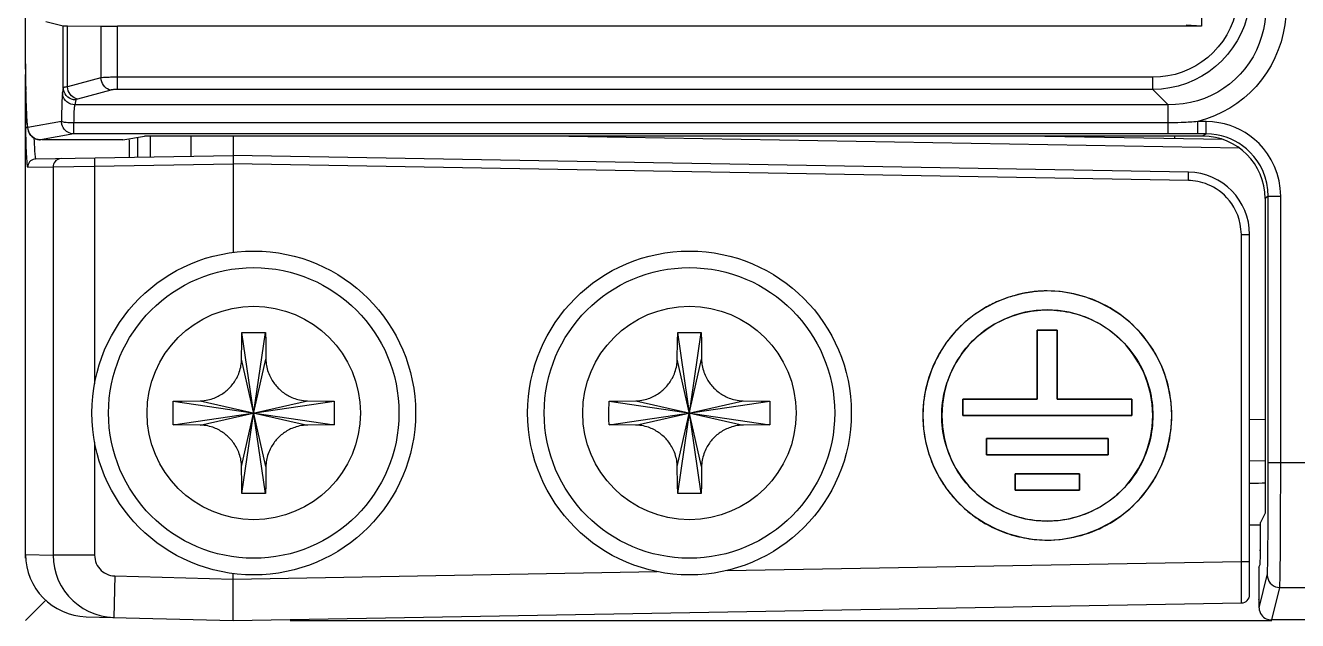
# Model space of a CAD drawing. Header units: millimetres. Extents: x -5560 to -5500, y 1017 to 1179.
# Drawn here: x -5559.99 to -5529.33, y 1016.81 to 1031.15 of the extents above; entities that cross this region are included whole.
import ezdxf

# ---------------------------------------------------------------- set-up
doc = ezdxf.new("R2010")
doc.units = ezdxf.units.MM
doc.header["$LTSCALE"] = 32.67
doc.layers.get('0').update_dxf_attribs({"linetype": 'CONTINUOUS'})
doc.layers.add('02___PRT_ALL_AXES', color=7, linetype='CONTINUOUS')
doc.layers.add('03___PRT_ALL_CURVES', color=7, linetype='CONTINUOUS')

msp = doc.modelspace()

# ---------------------------------------------------------------- linework, layer by layer
at = {"color": 7, "linetype": 'Continuous'}
for p, q in [((-5531.648, 1141.929), (-5531.648, 1031.126)), ((-5559.988, 1030.22), (-5559.988, 1032.417)), ((-5559.493, 1031.244), (-5559.076, 1031.14)), ((-5559.076, 1029.645), (-5559.076, 1031.14)), ((-5558.976, 1031.137), (-5558.171, 1031.128)), ((-5558.976, 1029.668), (-5558.976, 1031.137)), ((-5558.171, 1031.128), (-5558.171, 1029.882)), ((-5531.648, 1031.126), (-5557.771, 1031.126)), ((-5557.771, 1029.604), (-5557.771, 1031.126)), ((-5531.648, 1031.126), (-5532.016, 1031.152)), ((-5559.988, 1030.391), (-5559.988, 1030.391)), ((-5559.987, 1030.092), (-5559.988, 1030.237)), ((-5559.988, 1030.22), (-5559.986, 1029.954)), ((-5559.986, 1018.318), (-5559.986, 1029.966)), ((-5559.986, 1029.956), (-5559.983, 1029.705)), ((-5558.171, 1029.882), (-5558.976, 1029.668)), ((-5532.822, 1029.898), (-5557.802, 1029.898)), ((-5532.822, 1029.604), (-5532.822, 1029.898)), ((-5559.984, 1029.77), (-5559.981, 1029.589)), ((-5559.983, 1029.653), (-5559.979, 1029.476)), ((-5559.979, 1029.489), (-5559.976, 1029.338)), ((-5559.076, 1029.645), (-5559.096, 1029.527)), ((-5557.931, 1029.588), (-5558.736, 1029.374)), ((-5532.822, 1029.604), (-5557.784, 1029.604)), ((-5532.45, 1029.233), (-5532.822, 1029.604)), ((-5559.978, 1029.428), (-5559.986, 1029.428)), ((-5559.976, 1029.338), (-5559.972, 1029.202)), ((-5559.972, 1029.202), (-5559.969, 1029.12)), ((-5558.776, 1029.351), (-5558.796, 1029.233)), ((-5532.45, 1029.233), (-5558.796, 1029.233)), ((-5532.45, 1028.532), (-5532.45, 1029.233)), ((-5559.969, 1029.12), (-5559.966, 1029.045)), ((-5559.966, 1029.045), (-5559.962, 1028.976)), ((-5559.962, 1028.976), (-5559.959, 1028.914)), ((-5559.118, 1028.832), (-5559.928, 1028.691)), ((-5559.112, 1028.827), (-5559.118, 1028.832)), ((-5559.109, 1028.756), (-5559.114, 1028.781)), ((-5532.42, 1028.799), (-5558.819, 1028.799)), ((-5558.819, 1028.532), (-5558.819, 1028.799)), ((-5532.357, 1028.799), (-5532.42, 1028.799)), ((-5531.537, 1028.832), (-5531.731, 1028.832)), ((-5531.731, 1028.532), (-5531.731, 1028.832)), ((-5531.537, 1028.532), (-5531.537, 1028.832)), ((-5559.629, 1028.391), (-5559.681, 1028.395)), ((-5558.819, 1028.532), (-5559.629, 1028.391)), ((-5557.642, 1028.388), (-5559.596, 1028.388)), ((-5531.537, 1028.532), (-5558.819, 1028.532)), ((-5557.642, 1028.388), (-5557.119, 1028.479)), ((-5557.486, 1028.388), (-5557.486, 1027.969)), ((-5557.29, 1028.449), (-5557.29, 1027.972)), ((-5531.613, 1028.479), (-5557.123, 1028.479)), ((-5556.986, 1028.479), (-5556.986, 1027.978)), ((-5556.004, 1028.479), (-5556.004, 1027.995)), ((-5554.986, 1028.479), (-5554.986, 1028.012)), ((-5530.727, 1028.189), (-5547.357, 1028.479)), ((-5531.124, 1028.396), (-5535.899, 1028.479)), ((-5532.286, 1028.416), (-5532.286, 1028.479)), ((-5531.537, 1028.532), (-5531.613, 1028.479)), ((-5559.737, 1027.93), (-5554.986, 1028.012)), ((-5558.326, 1027.954), (-5558.322, 1027.754)), ((-5531.96, 1027.611), (-5554.986, 1028.012)), ((-5554.986, 1027.984), (-5554.986, 1027.906)), ((-5559.938, 1027.737), (-5559.934, 1027.73)), ((-5559.934, 1027.73), (-5559.322, 1027.74)), ((-5559.322, 1027.74), (-5558.322, 1027.754)), ((-5559.322, 1027.74), (-5559.322, 1018.387)), ((-5558.322, 1027.754), (-5554.986, 1027.812)), ((-5558.322, 1027.754), (-5558.322, 1022.514)), ((-5554.986, 1027.906), (-5554.986, 1025.679)), ((-5531.963, 1027.411), (-5554.986, 1027.812)), ((-5531.963, 1027.411), (-5531.961, 1027.564)), ((-5531.961, 1027.564), (-5531.96, 1027.608)), ((-5531.96, 1027.608), (-5531.96, 1027.611)), ((-5530.037, 1027.033), (-5530.113, 1026.979)), ((-5530.038, 1020.203), (-5530.037, 1027.033)), ((-5530.037, 1027.033), (-5529.737, 1027.033)), ((-5529.738, 1020.159), (-5529.737, 1027.033)), ((-5530.113, 1026.979), (-5530.113, 1019.399)), ((-5530.686, 1026.111), (-5530.695, 1026.238)), ((-5530.686, 1026.111), (-5530.486, 1026.111)), ((-5530.686, 1018.237), (-5530.686, 1026.111)), ((-5530.486, 1017.437), (-5530.486, 1026.111)), ((-5536.09, 1024.657), (-5536.12, 1024.649)), ((-5535.659, 1024.735), (-5535.697, 1024.731)), ((-5554.774, 1023.538), (-5554.77, 1023.751)), ((-5554.77, 1023.751), (-5554.676, 1023.752)), ((-5554.203, 1019.874), (-5554.77, 1023.751)), ((-5554.77, 1019.874), (-5554.203, 1023.751)), ((-5554.676, 1023.752), (-5554.581, 1023.752)), ((-5554.581, 1023.752), (-5554.486, 1023.753)), ((-5554.486, 1023.753), (-5554.423, 1023.753)), ((-5554.423, 1023.753), (-5554.329, 1023.752)), ((-5554.203, 1023.751), (-5554.199, 1023.538)), ((-5544.274, 1023.538), (-5544.27, 1023.751)), ((-5544.27, 1023.751), (-5544.176, 1023.752)), ((-5543.703, 1019.874), (-5544.27, 1023.751)), ((-5544.27, 1019.874), (-5543.703, 1023.751)), ((-5544.176, 1023.752), (-5544.081, 1023.752)), ((-5544.081, 1023.752), (-5543.986, 1023.753)), ((-5543.86, 1023.752), (-5543.766, 1023.751)), ((-5543.766, 1023.751), (-5543.703, 1023.751)), ((-5543.703, 1023.751), (-5543.699, 1023.538)), ((-5535.603, 1023.804), (-5535.122, 1023.804)), ((-5535.603, 1022.145), (-5535.603, 1023.804)), ((-5535.122, 1023.804), (-5535.122, 1022.145)), ((-5554.779, 1023.105), (-5554.774, 1023.538)), ((-5554.199, 1023.538), (-5554.194, 1023.105)), ((-5544.279, 1023.105), (-5544.274, 1023.538)), ((-5543.699, 1023.538), (-5543.694, 1023.105)), ((-5554.194, 1020.52), (-5554.779, 1023.105)), ((-5554.779, 1020.52), (-5554.194, 1023.105)), ((-5543.694, 1020.52), (-5544.279, 1023.105)), ((-5544.279, 1020.52), (-5543.694, 1023.105)), ((-5537.401, 1022.145), (-5535.603, 1022.145)), ((-5537.401, 1021.751), (-5537.401, 1022.145)), ((-5535.122, 1022.145), (-5533.324, 1022.145)), ((-5533.324, 1022.145), (-5533.324, 1021.751)), ((-5556.427, 1021.781), (-5556.426, 1021.907)), ((-5556.425, 1022.096), (-5556.212, 1022.1)), ((-5556.425, 1022.096), (-5552.548, 1021.529)), ((-5556.425, 1021.529), (-5552.548, 1022.096)), ((-5556.212, 1022.1), (-5555.779, 1022.105)), ((-5555.779, 1022.105), (-5553.194, 1021.52)), ((-5555.779, 1021.52), (-5553.194, 1022.105)), ((-5553.194, 1022.105), (-5552.761, 1022.1)), ((-5552.761, 1022.1), (-5552.548, 1022.096)), ((-5552.548, 1022.096), (-5552.547, 1021.97)), ((-5545.927, 1021.781), (-5545.926, 1021.907)), ((-5545.925, 1022.096), (-5545.712, 1022.1)), ((-5545.925, 1022.096), (-5542.048, 1021.529)), ((-5545.925, 1021.529), (-5542.048, 1022.096)), ((-5545.712, 1022.1), (-5545.279, 1022.105)), ((-5545.279, 1022.105), (-5542.694, 1021.52)), ((-5545.279, 1021.52), (-5542.694, 1022.105)), ((-5542.694, 1022.105), (-5542.261, 1022.1)), ((-5542.261, 1022.1), (-5542.048, 1022.096)), ((-5542.048, 1022.096), (-5542.047, 1021.97)), ((-5542.047, 1021.97), (-5542.046, 1021.844)), ((-5542.046, 1021.844), (-5542.047, 1021.718)), ((-5538.342, 1022.086), (-5538.346, 1022.057)), ((-5556.426, 1021.655), (-5556.427, 1021.781)), ((-5556.425, 1021.529), (-5556.426, 1021.655)), ((-5556.212, 1021.525), (-5556.425, 1021.529)), ((-5555.779, 1021.52), (-5556.212, 1021.525)), ((-5552.761, 1021.525), (-5553.194, 1021.52)), ((-5552.548, 1021.529), (-5552.761, 1021.525)), ((-5552.547, 1021.655), (-5552.548, 1021.529)), ((-5552.546, 1021.781), (-5552.547, 1021.655)), ((-5545.926, 1021.655), (-5545.927, 1021.781)), ((-5545.925, 1021.529), (-5545.926, 1021.655)), ((-5545.712, 1021.525), (-5545.925, 1021.529)), ((-5545.279, 1021.52), (-5545.712, 1021.525)), ((-5542.261, 1021.525), (-5542.694, 1021.52)), ((-5542.048, 1021.529), (-5542.261, 1021.525)), ((-5533.324, 1021.751), (-5537.401, 1021.751)), ((-5530.486, 1021.657), (-5530.113, 1021.664)), ((-5536.829, 1021.196), (-5533.896, 1021.196)), ((-5536.829, 1020.802), (-5536.829, 1021.196)), ((-5533.896, 1021.196), (-5533.896, 1020.802)), ((-5558.322, 1021.111), (-5558.322, 1018.387)), ((-5533.896, 1020.802), (-5536.829, 1020.802)), ((-5530.486, 1020.658), (-5530.113, 1020.664)), ((-5500.87, 1020.607), (-5530.037, 1020.607)), ((-5554.774, 1020.087), (-5554.779, 1020.52)), ((-5554.194, 1020.52), (-5554.199, 1020.087)), ((-5544.274, 1020.087), (-5544.279, 1020.52)), ((-5543.694, 1020.52), (-5543.699, 1020.087)), ((-5536.137, 1020.343), (-5534.588, 1020.343)), ((-5536.137, 1019.949), (-5536.137, 1020.343)), ((-5534.588, 1020.343), (-5534.588, 1019.949)), ((-5554.77, 1019.874), (-5554.774, 1020.087)), ((-5554.199, 1020.087), (-5554.203, 1019.874)), ((-5544.27, 1019.874), (-5544.274, 1020.087)), ((-5543.699, 1020.087), (-5543.703, 1019.874)), ((-5530.486, 1020.12), (-5530.271, 1020.124)), ((-5530.371, 1020.122), (-5530.371, 1020.122)), ((-5530.281, 1020.124), (-5530.174, 1020.126)), ((-5530.184, 1020.126), (-5530.113, 1020.128)), ((-5530.039, 1019.674), (-5530.038, 1020.203)), ((-5529.739, 1019.57), (-5529.738, 1020.159)), ((-5554.676, 1019.873), (-5554.77, 1019.874)), ((-5554.581, 1019.873), (-5554.676, 1019.873)), ((-5554.486, 1019.872), (-5554.581, 1019.873)), ((-5554.392, 1019.873), (-5554.486, 1019.872)), ((-5554.297, 1019.873), (-5554.392, 1019.873)), ((-5554.203, 1019.874), (-5554.297, 1019.873)), ((-5544.176, 1019.873), (-5544.27, 1019.874)), ((-5544.081, 1019.873), (-5544.176, 1019.873)), ((-5543.986, 1019.872), (-5544.081, 1019.873)), ((-5543.892, 1019.873), (-5543.986, 1019.872)), ((-5543.797, 1019.873), (-5543.892, 1019.873)), ((-5543.703, 1019.874), (-5543.797, 1019.873)), ((-5534.588, 1019.949), (-5536.137, 1019.949)), ((-5530.041, 1019.196), (-5530.039, 1019.674)), ((-5530.113, 1019.399), (-5530.227, 1019.172)), ((-5529.741, 1019.041), (-5529.739, 1019.57)), ((-5530.23, 1019.112), (-5530.486, 1019.112)), ((-5530.23, 1019.112), (-5530.23, 1018.512)), ((-5530.227, 1018.664), (-5530.227, 1019.172)), ((-5530.043, 1018.891), (-5530.041, 1019.196)), ((-5530.045, 1018.601), (-5530.043, 1018.891)), ((-5529.743, 1018.7), (-5529.741, 1019.041)), ((-5530.227, 1018.459), (-5530.23, 1018.512)), ((-5529.745, 1018.378), (-5529.743, 1018.7)), ((-5559.986, 1018.405), (-5559.322, 1018.387)), ((-5558.322, 1018.387), (-5559.322, 1018.387)), ((-5543.08, 1018.02), (-5530.686, 1018.237)), ((-5530.686, 1018.237), (-5530.486, 1018.237)), ((-5530.685, 1017.964), (-5530.686, 1018.237)), ((-5530.262, 1018.102), (-5530.231, 1018.164)), ((-5557.835, 1017.887), (-5557.861, 1016.888)), ((-5557.835, 1017.887), (-5554.986, 1017.813)), ((-5554.986, 1017.813), (-5544.764, 1017.991)), ((-5554.986, 1017.813), (-5554.986, 1017.946)), ((-5530.684, 1017.729), (-5530.685, 1017.964)), ((-5530.262, 1018.102), (-5530.262, 1017.329)), ((-5530.257, 1017.12), (-5530.06, 1017.909)), ((-5529.955, 1016.831), (-5529.76, 1017.609)), ((-5529.76, 1017.609), (-5502.126, 1017.609)), ((-5554.986, 1016.812), (-5530.683, 1017.237)), ((-5530.257, 1017.302), (-5530.262, 1017.329)), ((-5530.257, 1017.131), (-5530.257, 1017.302)), ((-5558.526, 1016.905), (-5554.986, 1016.812)), ((-5553.605, 1016.812), (-5529.955, 1016.812)), ((-5501.347, 1016.831), (-5529.955, 1016.831))]:
    msp.add_line(p, q, dxfattribs=at)
for points in [[(-5530.762, 1031.958), (-5530.771, 1031.774), (-5530.794, 1031.594), (-5530.832, 1031.419), (-5530.886, 1031.247), (-5530.954, 1031.08), (-5531.036, 1030.921), (-5531.132, 1030.77), (-5531.241, 1030.628), (-5531.361, 1030.497), (-5531.492, 1030.377), (-5531.635, 1030.268), (-5531.785, 1030.172), (-5531.944, 1030.09), (-5532.111, 1030.022), (-5532.283, 1029.968), (-5532.458, 1029.93), (-5532.638, 1029.907), (-5532.822, 1029.898)], [(-5530.468, 1031.958), (-5530.478, 1031.749), (-5530.506, 1031.543), (-5530.551, 1031.341), (-5530.613, 1031.145), (-5530.692, 1030.956), (-5530.786, 1030.775), (-5530.896, 1030.603), (-5531.02, 1030.442), (-5531.157, 1030.293), (-5531.306, 1030.156), (-5531.467, 1030.032), (-5531.639, 1029.922), (-5531.82, 1029.828), (-5532.009, 1029.749), (-5532.205, 1029.687), (-5532.407, 1029.642), (-5532.613, 1029.614), (-5532.822, 1029.604)], [(-5530.097, 1031.586), (-5530.102, 1031.405), (-5530.121, 1031.225), (-5530.153, 1031.048), (-5530.198, 1030.876), (-5530.255, 1030.708), (-5530.324, 1030.547), (-5530.405, 1030.391), (-5530.497, 1030.243), (-5530.6, 1030.103), (-5530.713, 1029.971), (-5530.836, 1029.848), (-5530.968, 1029.735), (-5531.108, 1029.633), (-5531.256, 1029.541), (-5531.411, 1029.46), (-5531.574, 1029.39), (-5531.742, 1029.333), (-5531.914, 1029.288), (-5532.09, 1029.257), (-5532.269, 1029.238), (-5532.45, 1029.233)], [(-5529.607, 1031.586), (-5529.615, 1031.372), (-5529.637, 1031.163), (-5529.675, 1030.957), (-5529.728, 1030.754), (-5529.795, 1030.555), (-5529.876, 1030.363), (-5529.971, 1030.179), (-5530.079, 1030.002), (-5530.199, 1029.835), (-5530.331, 1029.677), (-5530.474, 1029.528), (-5530.628, 1029.392), (-5530.791, 1029.267), (-5530.964, 1029.153), (-5531.145, 1029.053), (-5531.332, 1028.966), (-5531.528, 1028.893), (-5531.731, 1028.832)], [(-5557.802, 1029.898), (-5557.835, 1029.898), (-5557.868, 1029.898), (-5557.902, 1029.897), (-5557.937, 1029.896), (-5557.973, 1029.895), (-5558.008, 1029.894), (-5558.043, 1029.892), (-5558.078, 1029.89), (-5558.111, 1029.888), (-5558.142, 1029.885), (-5558.171, 1029.882)], [(-5557.931, 1029.588), (-5557.97, 1029.598), (-5558.008, 1029.615), (-5558.044, 1029.638), (-5558.077, 1029.668), (-5558.106, 1029.704), (-5558.13, 1029.745), (-5558.15, 1029.788), (-5558.164, 1029.835), (-5558.171, 1029.882)], [(-5559.096, 1029.527), (-5559.099, 1029.505), (-5559.102, 1029.476), (-5559.104, 1029.439), (-5559.107, 1029.394), (-5559.109, 1029.341), (-5559.111, 1029.283), (-5559.113, 1029.218), (-5559.115, 1029.147), (-5559.116, 1029.073), (-5559.117, 1028.996), (-5559.118, 1028.916), (-5559.118, 1028.832)], [(-5558.796, 1029.233), (-5558.848, 1029.238), (-5558.898, 1029.251), (-5558.946, 1029.273), (-5558.988, 1029.302), (-5559.025, 1029.339), (-5559.055, 1029.381), (-5559.078, 1029.427), (-5559.091, 1029.476), (-5559.096, 1029.527)], [(-5558.976, 1029.668), (-5558.989, 1029.666), (-5559.001, 1029.665), (-5559.012, 1029.663), (-5559.023, 1029.662), (-5559.033, 1029.66), (-5559.043, 1029.658), (-5559.051, 1029.656), (-5559.059, 1029.654), (-5559.065, 1029.652), (-5559.07, 1029.65), (-5559.074, 1029.648), (-5559.076, 1029.645)], [(-5558.776, 1029.351), (-5558.828, 1029.356), (-5558.878, 1029.369), (-5558.925, 1029.391), (-5558.968, 1029.42), (-5559.005, 1029.457), (-5559.035, 1029.499), (-5559.057, 1029.545), (-5559.071, 1029.594), (-5559.076, 1029.645)], [(-5558.736, 1029.374), (-5558.775, 1029.383), (-5558.813, 1029.4), (-5558.848, 1029.424), (-5558.881, 1029.454), (-5558.911, 1029.489), (-5558.935, 1029.53), (-5558.955, 1029.574), (-5558.968, 1029.62), (-5558.976, 1029.668)], [(-5557.784, 1029.604), (-5557.797, 1029.604), (-5557.81, 1029.603), (-5557.824, 1029.603), (-5557.838, 1029.602), (-5557.852, 1029.601), (-5557.866, 1029.599), (-5557.88, 1029.598), (-5557.894, 1029.596), (-5557.907, 1029.594), (-5557.919, 1029.591), (-5557.931, 1029.588)], [(-5559.928, 1028.691), (-5559.934, 1028.7), (-5559.94, 1028.724), (-5559.946, 1028.762), (-5559.951, 1028.817), (-5559.956, 1028.888), (-5559.961, 1028.967), (-5559.966, 1029.058), (-5559.97, 1029.158), (-5559.973, 1029.261), (-5559.976, 1029.367)], [(-5558.819, 1028.799), (-5558.818, 1028.851), (-5558.817, 1028.901), (-5558.816, 1028.95), (-5558.815, 1028.997), (-5558.813, 1029.04), (-5558.811, 1029.081), (-5558.809, 1029.118), (-5558.807, 1029.15), (-5558.805, 1029.178), (-5558.802, 1029.202), (-5558.799, 1029.22), (-5558.796, 1029.233)], [(-5558.736, 1029.374), (-5558.741, 1029.372), (-5558.746, 1029.371), (-5558.75, 1029.369), (-5558.755, 1029.367), (-5558.759, 1029.366), (-5558.763, 1029.364), (-5558.766, 1029.362), (-5558.769, 1029.36), (-5558.772, 1029.358), (-5558.773, 1029.356), (-5558.775, 1029.353), (-5558.776, 1029.351)], [(-5559.959, 1028.914), (-5559.957, 1028.886), (-5559.955, 1028.859), (-5559.954, 1028.833), (-5559.952, 1028.809), (-5559.95, 1028.786), (-5559.948, 1028.765), (-5559.946, 1028.745), (-5559.944, 1028.727), (-5559.942, 1028.71), (-5559.939, 1028.693), (-5559.937, 1028.677), (-5559.934, 1028.662), (-5559.931, 1028.645), (-5559.926, 1028.626), (-5559.92, 1028.607), (-5559.912, 1028.583), (-5559.898, 1028.555), (-5559.88, 1028.524)], [(-5559.94, 1028.7), (-5559.96, 1028.687), (-5559.974, 1028.673), (-5559.983, 1028.658), (-5559.986, 1028.643)], [(-5559.986, 1028.646), (-5559.984, 1028.52), (-5559.981, 1028.405), (-5559.978, 1028.301), (-5559.975, 1028.208), (-5559.972, 1028.126), (-5559.969, 1028.052), (-5559.965, 1027.987), (-5559.962, 1027.932), (-5559.958, 1027.882), (-5559.955, 1027.839), (-5559.951, 1027.802), (-5559.947, 1027.773), (-5559.943, 1027.751), (-5559.938, 1027.737)], [(-5559.779, 1028.431), (-5559.821, 1028.461), (-5559.858, 1028.498), (-5559.888, 1028.541), (-5559.91, 1028.588), (-5559.924, 1028.639), (-5559.928, 1028.691)], [(-5559.114, 1028.781), (-5559.116, 1028.794), (-5559.118, 1028.832)], [(-5558.819, 1028.799), (-5558.87, 1028.799), (-5558.919, 1028.801), (-5558.966, 1028.804), (-5559.008, 1028.807), (-5559.045, 1028.811), (-5559.075, 1028.816), (-5559.098, 1028.821), (-5559.112, 1028.827)], [(-5558.819, 1028.532), (-5558.858, 1028.535), (-5558.897, 1028.543), (-5558.934, 1028.556), (-5558.969, 1028.573), (-5559.002, 1028.595), (-5559.031, 1028.621), (-5559.057, 1028.651), (-5559.079, 1028.684), (-5559.096, 1028.719), (-5559.109, 1028.756)], [(-5532.252, 1028.801), (-5532.323, 1028.8), (-5532.357, 1028.799)], [(-5532.138, 1028.805), (-5532.215, 1028.802), (-5532.252, 1028.801)], [(-5531.731, 1028.832), (-5531.78, 1028.828), (-5531.829, 1028.824), (-5531.876, 1028.82), (-5531.923, 1028.817), (-5531.968, 1028.814), (-5532.012, 1028.811), (-5532.055, 1028.809), (-5532.097, 1028.807), (-5532.138, 1028.805)], [(-5529.737, 1027.033), (-5529.75, 1027.224), (-5529.778, 1027.407), (-5529.823, 1027.582), (-5529.887, 1027.75), (-5529.966, 1027.909), (-5530.055, 1028.054), (-5530.152, 1028.183), (-5530.259, 1028.299), (-5530.368, 1028.401), (-5530.479, 1028.49), (-5530.593, 1028.565), (-5530.711, 1028.632), (-5530.832, 1028.689), (-5530.956, 1028.737), (-5531.089, 1028.776), (-5531.23, 1028.804), (-5531.38, 1028.823), (-5531.537, 1028.832)], [(-5559.88, 1028.524), (-5559.855, 1028.492), (-5559.824, 1028.462), (-5559.786, 1028.435), (-5559.744, 1028.413), (-5559.697, 1028.398), (-5559.647, 1028.391), (-5559.629, 1028.391)], [(-5559.783, 1028.433), (-5559.783, 1028.433), (-5559.78, 1028.352), (-5559.777, 1028.279), (-5559.774, 1028.214)], [(-5559.681, 1028.395), (-5559.731, 1028.409), (-5559.779, 1028.431)], [(-5530.037, 1027.033), (-5530.046, 1027.19), (-5530.07, 1027.343), (-5530.109, 1027.49), (-5530.162, 1027.631), (-5530.227, 1027.763), (-5530.302, 1027.884), (-5530.384, 1027.992), (-5530.471, 1028.088), (-5530.563, 1028.173), (-5530.656, 1028.246), (-5530.75, 1028.31), (-5530.849, 1028.365), (-5530.949, 1028.413), (-5531.053, 1028.452), (-5531.163, 1028.485), (-5531.282, 1028.511), (-5531.407, 1028.527), (-5531.537, 1028.532)], [(-5559.774, 1028.214), (-5559.77, 1028.157), (-5559.767, 1028.108)], [(-5559.767, 1028.108), (-5559.763, 1028.064), (-5559.759, 1028.026), (-5559.755, 1027.994), (-5559.751, 1027.968), (-5559.747, 1027.947), (-5559.742, 1027.934), (-5559.737, 1027.93)], [(-5559.125, 1027.94), (-5559.16, 1027.937), (-5559.193, 1027.927), (-5559.224, 1027.912), (-5559.252, 1027.892), (-5559.276, 1027.868), (-5559.296, 1027.839), (-5559.31, 1027.808), (-5559.319, 1027.775), (-5559.322, 1027.74)], [(-5554.985, 1028.012), (-5554.986, 1028.011), (-5554.986, 1028.005), (-5554.986, 1027.996), (-5554.986, 1027.984)], [(-5559.737, 1027.93), (-5559.772, 1027.926), (-5559.805, 1027.917), (-5559.836, 1027.902), (-5559.864, 1027.882), (-5559.888, 1027.857), (-5559.908, 1027.829), (-5559.922, 1027.797), (-5559.931, 1027.764), (-5559.934, 1027.73)], [(-5531.42, 1027.281), (-5531.485, 1027.31), (-5531.549, 1027.335), (-5531.612, 1027.356), (-5531.674, 1027.373), (-5531.735, 1027.386), (-5531.794, 1027.396), (-5531.852, 1027.404), (-5531.908, 1027.409), (-5531.963, 1027.411)], [(-5530.772, 1026.575), (-5530.815, 1026.674), (-5530.863, 1026.765), (-5530.915, 1026.849), (-5530.973, 1026.925), (-5531.033, 1026.994), (-5531.095, 1027.057), (-5531.159, 1027.113), (-5531.224, 1027.164), (-5531.289, 1027.208), (-5531.355, 1027.247), (-5531.42, 1027.281)], [(-5530.695, 1026.238), (-5530.711, 1026.357), (-5530.737, 1026.47), (-5530.772, 1026.575)], [(-5536.12, 1024.649), (-5536.163, 1024.637), (-5536.206, 1024.625), (-5536.249, 1024.612), (-5536.291, 1024.598), (-5536.334, 1024.584), (-5536.376, 1024.569), (-5536.418, 1024.553), (-5536.46, 1024.537), (-5536.501, 1024.521), (-5536.543, 1024.503), (-5536.584, 1024.485), (-5536.625, 1024.467), (-5536.665, 1024.448), (-5536.706, 1024.428), (-5536.746, 1024.408), (-5536.786, 1024.387), (-5536.825, 1024.365), (-5536.864, 1024.343), (-5536.903, 1024.321), (-5536.942, 1024.297)], [(-5535.93, 1024.694), (-5535.948, 1024.69), (-5535.965, 1024.686), (-5535.983, 1024.682), (-5536.001, 1024.679), (-5536.019, 1024.674), (-5536.036, 1024.67), (-5536.054, 1024.666), (-5536.072, 1024.662), (-5536.09, 1024.657)], [(-5535.697, 1024.731), (-5535.718, 1024.728), (-5535.739, 1024.725), (-5535.76, 1024.722), (-5535.782, 1024.719), (-5535.803, 1024.716), (-5535.824, 1024.713), (-5535.845, 1024.709), (-5535.866, 1024.706), (-5535.887, 1024.702), (-5535.909, 1024.698), (-5535.93, 1024.694)], [(-5535.363, 1024.751), (-5535.387, 1024.751), (-5535.412, 1024.75), (-5535.437, 1024.75), (-5535.461, 1024.749), (-5535.486, 1024.748), (-5535.511, 1024.747), (-5535.535, 1024.745), (-5535.56, 1024.744), (-5535.585, 1024.742), (-5535.61, 1024.74), (-5535.635, 1024.737), (-5535.659, 1024.735)], [(-5532.363, 1021.751), (-5532.364, 1021.842), (-5532.368, 1021.934), (-5532.375, 1022.026), (-5532.385, 1022.117), (-5532.398, 1022.209), (-5532.413, 1022.3), (-5532.432, 1022.39), (-5532.453, 1022.48), (-5532.476, 1022.57), (-5532.503, 1022.658), (-5532.532, 1022.746), (-5532.564, 1022.833), (-5532.598, 1022.918), (-5532.637, 1023.007), (-5532.679, 1023.094), (-5532.724, 1023.179), (-5532.771, 1023.263), (-5532.821, 1023.346), (-5532.874, 1023.426), (-5532.929, 1023.505), (-5532.987, 1023.583), (-5533.047, 1023.658), (-5533.109, 1023.731), (-5533.174, 1023.803), (-5533.241, 1023.872), (-5533.311, 1023.939), (-5533.382, 1024.004), (-5533.455, 1024.066), (-5533.531, 1024.126), (-5533.608, 1024.184), (-5533.687, 1024.239), (-5533.768, 1024.292), (-5533.85, 1024.342), (-5533.934, 1024.389), (-5534.02, 1024.434), (-5534.107, 1024.476), (-5534.195, 1024.515), (-5534.281, 1024.549), (-5534.367, 1024.581), (-5534.455, 1024.61), (-5534.544, 1024.637), (-5534.633, 1024.661), (-5534.723, 1024.682), (-5534.813, 1024.7), (-5534.904, 1024.715), (-5534.996, 1024.728), (-5535.087, 1024.738), (-5535.179, 1024.745), (-5535.271, 1024.749), (-5535.363, 1024.751)], [(-5537.906, 1021.751), (-5537.905, 1021.829), (-5537.901, 1021.907), (-5537.895, 1021.985), (-5537.886, 1022.063), (-5537.874, 1022.141), (-5537.86, 1022.219), (-5537.844, 1022.297), (-5537.825, 1022.374), (-5537.804, 1022.451), (-5537.78, 1022.528), (-5537.754, 1022.603), (-5537.726, 1022.678), (-5537.696, 1022.753), (-5537.663, 1022.826), (-5537.628, 1022.898), (-5537.591, 1022.97), (-5537.551, 1023.04), (-5537.51, 1023.109), (-5537.466, 1023.176), (-5537.421, 1023.243), (-5537.373, 1023.307), (-5537.323, 1023.37), (-5537.271, 1023.432), (-5537.217, 1023.491), (-5537.161, 1023.549), (-5537.103, 1023.605), (-5537.044, 1023.659), (-5536.982, 1023.711), (-5536.919, 1023.761), (-5536.855, 1023.809), (-5536.788, 1023.854), (-5536.721, 1023.898), (-5536.652, 1023.94), (-5536.582, 1023.979), (-5536.51, 1024.016), (-5536.438, 1024.051), (-5536.365, 1024.084), (-5536.29, 1024.114), (-5536.215, 1024.143), (-5536.14, 1024.168), (-5536.063, 1024.192), (-5535.986, 1024.213), (-5535.909, 1024.232), (-5535.831, 1024.248), (-5535.753, 1024.262), (-5535.675, 1024.274), (-5535.597, 1024.283), (-5535.519, 1024.289), (-5535.441, 1024.293), (-5535.363, 1024.294)], [(-5536.942, 1024.297), (-5536.958, 1024.287), (-5536.974, 1024.277), (-5536.99, 1024.267), (-5537.007, 1024.257), (-5537.023, 1024.246), (-5537.039, 1024.235), (-5537.055, 1024.225), (-5537.07, 1024.214)], [(-5535.363, 1024.294), (-5535.285, 1024.293), (-5535.207, 1024.289), (-5535.129, 1024.283), (-5535.052, 1024.275), (-5534.974, 1024.264), (-5534.897, 1024.251), (-5534.82, 1024.236), (-5534.744, 1024.218), (-5534.668, 1024.198), (-5534.593, 1024.175), (-5534.519, 1024.151), (-5534.445, 1024.124), (-5534.372, 1024.094), (-5534.298, 1024.061), (-5534.224, 1024.026), (-5534.151, 1023.988), (-5534.08, 1023.948), (-5534.01, 1023.905), (-5533.942, 1023.861), (-5533.875, 1023.814), (-5533.809, 1023.765), (-5533.745, 1023.714), (-5533.683, 1023.661), (-5533.623, 1023.606), (-5533.564, 1023.549), (-5533.507, 1023.491), (-5533.452, 1023.43), (-5533.399, 1023.368), (-5533.348, 1023.304), (-5533.299, 1023.238), (-5533.252, 1023.171), (-5533.208, 1023.103), (-5533.165, 1023.033), (-5533.125, 1022.962), (-5533.087, 1022.889), (-5533.052, 1022.816), (-5533.019, 1022.741), (-5532.99, 1022.668), (-5532.963, 1022.595), (-5532.938, 1022.52), (-5532.915, 1022.445), (-5532.895, 1022.369), (-5532.878, 1022.293), (-5532.862, 1022.216), (-5532.849, 1022.139), (-5532.838, 1022.062), (-5532.83, 1021.984), (-5532.824, 1021.906), (-5532.82, 1021.828), (-5532.819, 1021.751)], [(-5537.366, 1023.983), (-5537.383, 1023.967), (-5537.401, 1023.952), (-5537.417, 1023.936), (-5537.434, 1023.92), (-5537.451, 1023.904), (-5537.467, 1023.888), (-5537.484, 1023.872), (-5537.502, 1023.854), (-5537.52, 1023.835), (-5537.538, 1023.817), (-5537.555, 1023.798), (-5537.573, 1023.779), (-5537.59, 1023.76)], [(-5537.162, 1024.149), (-5537.182, 1024.134), (-5537.201, 1024.12), (-5537.22, 1024.105), (-5537.238, 1024.09), (-5537.257, 1024.076), (-5537.276, 1024.06), (-5537.294, 1024.045), (-5537.312, 1024.03), (-5537.33, 1024.014), (-5537.348, 1023.999), (-5537.366, 1023.983)], [(-5537.07, 1024.214), (-5537.084, 1024.205), (-5537.097, 1024.196), (-5537.11, 1024.186), (-5537.123, 1024.177), (-5537.136, 1024.168), (-5537.149, 1024.158), (-5537.162, 1024.149)], [(-5554.329, 1023.752), (-5554.234, 1023.751), (-5554.203, 1023.751)], [(-5543.986, 1023.753), (-5543.892, 1023.752), (-5543.86, 1023.752)], [(-5537.59, 1023.76), (-5537.606, 1023.741), (-5537.622, 1023.723), (-5537.638, 1023.704), (-5537.654, 1023.686), (-5537.67, 1023.667), (-5537.685, 1023.648), (-5537.701, 1023.629), (-5537.716, 1023.609), (-5537.731, 1023.59), (-5537.746, 1023.57), (-5537.76, 1023.551)], [(-5537.826, 1023.458), (-5537.837, 1023.442), (-5537.848, 1023.426), (-5537.858, 1023.41), (-5537.869, 1023.395), (-5537.879, 1023.379), (-5537.889, 1023.362), (-5537.899, 1023.346), (-5537.909, 1023.33)], [(-5537.76, 1023.551), (-5537.77, 1023.538), (-5537.78, 1023.524), (-5537.789, 1023.511), (-5537.799, 1023.498), (-5537.808, 1023.485), (-5537.817, 1023.471), (-5537.826, 1023.458)], [(-5555.779, 1022.105), (-5555.729, 1022.107), (-5555.682, 1022.112), (-5555.636, 1022.118), (-5555.593, 1022.126), (-5555.551, 1022.136), (-5555.512, 1022.147), (-5555.476, 1022.159), (-5555.441, 1022.171), (-5555.408, 1022.185), (-5555.376, 1022.199), (-5555.345, 1022.214), (-5555.316, 1022.23), (-5555.287, 1022.247), (-5555.258, 1022.264), (-5555.231, 1022.282), (-5555.203, 1022.302), (-5555.177, 1022.322), (-5555.15, 1022.343), (-5555.125, 1022.365), (-5555.1, 1022.388), (-5555.076, 1022.412), (-5555.053, 1022.436), (-5555.03, 1022.461), (-5555.009, 1022.487), (-5554.989, 1022.512), (-5554.969, 1022.538), (-5554.951, 1022.565), (-5554.933, 1022.593), (-5554.915, 1022.623), (-5554.897, 1022.654), (-5554.881, 1022.687), (-5554.864, 1022.722), (-5554.849, 1022.758), (-5554.835, 1022.796), (-5554.822, 1022.835), (-5554.811, 1022.873), (-5554.801, 1022.913), (-5554.794, 1022.952), (-5554.787, 1022.991), (-5554.783, 1023.029), (-5554.78, 1023.067), (-5554.779, 1023.105)], [(-5554.194, 1023.105), (-5554.193, 1023.067), (-5554.19, 1023.029), (-5554.185, 1022.991), (-5554.179, 1022.952), (-5554.172, 1022.913), (-5554.162, 1022.874), (-5554.151, 1022.835), (-5554.139, 1022.797), (-5554.125, 1022.761), (-5554.11, 1022.725), (-5554.094, 1022.69), (-5554.077, 1022.657), (-5554.06, 1022.626), (-5554.042, 1022.596), (-5554.024, 1022.568), (-5554.005, 1022.54), (-5553.986, 1022.514), (-5553.966, 1022.488), (-5553.944, 1022.463), (-5553.921, 1022.438), (-5553.898, 1022.413), (-5553.874, 1022.39), (-5553.849, 1022.367), (-5553.824, 1022.345), (-5553.798, 1022.324), (-5553.771, 1022.303), (-5553.744, 1022.284), (-5553.716, 1022.265), (-5553.688, 1022.248), (-5553.659, 1022.231), (-5553.629, 1022.215), (-5553.598, 1022.199), (-5553.566, 1022.185), (-5553.532, 1022.171), (-5553.497, 1022.158), (-5553.46, 1022.147), (-5553.421, 1022.136), (-5553.38, 1022.126), (-5553.336, 1022.118), (-5553.291, 1022.112), (-5553.244, 1022.107), (-5553.194, 1022.105)], [(-5545.279, 1022.105), (-5545.229, 1022.107), (-5545.182, 1022.112), (-5545.136, 1022.118), (-5545.093, 1022.126), (-5545.051, 1022.136), (-5545.012, 1022.147), (-5544.976, 1022.159), (-5544.941, 1022.171), (-5544.908, 1022.185), (-5544.876, 1022.199), (-5544.845, 1022.214), (-5544.816, 1022.23), (-5544.787, 1022.247), (-5544.758, 1022.264), (-5544.731, 1022.282), (-5544.703, 1022.302), (-5544.677, 1022.322), (-5544.65, 1022.343), (-5544.625, 1022.365), (-5544.6, 1022.388), (-5544.576, 1022.412), (-5544.553, 1022.436), (-5544.53, 1022.461), (-5544.509, 1022.487), (-5544.489, 1022.512), (-5544.469, 1022.538), (-5544.451, 1022.565), (-5544.433, 1022.593), (-5544.415, 1022.623), (-5544.397, 1022.654), (-5544.381, 1022.687), (-5544.364, 1022.722), (-5544.349, 1022.758), (-5544.335, 1022.796), (-5544.322, 1022.835), (-5544.311, 1022.873), (-5544.301, 1022.913), (-5544.294, 1022.952), (-5544.287, 1022.991), (-5544.283, 1023.029), (-5544.28, 1023.067), (-5544.279, 1023.105)], [(-5543.694, 1023.105), (-5543.693, 1023.067), (-5543.69, 1023.029), (-5543.685, 1022.991), (-5543.679, 1022.952), (-5543.672, 1022.913), (-5543.662, 1022.874), (-5543.651, 1022.835), (-5543.639, 1022.797), (-5543.625, 1022.761), (-5543.61, 1022.725), (-5543.594, 1022.69), (-5543.577, 1022.657), (-5543.56, 1022.626), (-5543.542, 1022.596), (-5543.524, 1022.568), (-5543.505, 1022.54), (-5543.486, 1022.514), (-5543.466, 1022.488), (-5543.444, 1022.463), (-5543.421, 1022.438), (-5543.398, 1022.413), (-5543.374, 1022.39), (-5543.349, 1022.367), (-5543.324, 1022.345), (-5543.298, 1022.324), (-5543.271, 1022.303), (-5543.244, 1022.284), (-5543.216, 1022.265), (-5543.188, 1022.248), (-5543.159, 1022.231), (-5543.129, 1022.215), (-5543.098, 1022.199), (-5543.066, 1022.185), (-5543.032, 1022.171), (-5542.997, 1022.158), (-5542.96, 1022.147), (-5542.921, 1022.136), (-5542.88, 1022.126), (-5542.836, 1022.118), (-5542.791, 1022.112), (-5542.744, 1022.107), (-5542.694, 1022.105)], [(-5537.909, 1023.33), (-5537.935, 1023.287), (-5537.96, 1023.244), (-5537.984, 1023.2), (-5538.008, 1023.156), (-5538.031, 1023.112), (-5538.053, 1023.067), (-5538.074, 1023.022), (-5538.095, 1022.977), (-5538.115, 1022.931), (-5538.134, 1022.885), (-5538.153, 1022.839), (-5538.17, 1022.793), (-5538.187, 1022.746), (-5538.204, 1022.699), (-5538.219, 1022.652), (-5538.234, 1022.604), (-5538.248, 1022.557), (-5538.261, 1022.509), (-5538.273, 1022.461), (-5538.285, 1022.413), (-5538.296, 1022.365), (-5538.306, 1022.317)], [(-5538.306, 1022.317), (-5538.31, 1022.294), (-5538.315, 1022.271), (-5538.319, 1022.248), (-5538.323, 1022.225), (-5538.326, 1022.202), (-5538.33, 1022.178), (-5538.333, 1022.155), (-5538.337, 1022.132), (-5538.34, 1022.109), (-5538.342, 1022.086)], [(-5556.426, 1021.907), (-5556.425, 1022.033), (-5556.425, 1022.096)], [(-5552.547, 1021.97), (-5552.546, 1021.844), (-5552.546, 1021.781)], [(-5545.926, 1021.907), (-5545.925, 1022.033), (-5545.925, 1022.096)], [(-5538.346, 1022.057), (-5538.348, 1022.032), (-5538.351, 1022.006), (-5538.353, 1021.981), (-5538.355, 1021.955), (-5538.357, 1021.929), (-5538.358, 1021.904), (-5538.36, 1021.878), (-5538.361, 1021.853), (-5538.362, 1021.827), (-5538.362, 1021.802), (-5538.362, 1021.776), (-5538.363, 1021.751)], [(-5554.779, 1020.52), (-5554.78, 1020.558), (-5554.783, 1020.596), (-5554.788, 1020.634), (-5554.794, 1020.673), (-5554.801, 1020.712), (-5554.811, 1020.751), (-5554.822, 1020.79), (-5554.834, 1020.828), (-5554.848, 1020.864), (-5554.863, 1020.9), (-5554.879, 1020.935), (-5554.896, 1020.968), (-5554.913, 1020.999), (-5554.931, 1021.029), (-5554.949, 1021.057), (-5554.968, 1021.085), (-5554.987, 1021.111), (-5555.007, 1021.137), (-5555.029, 1021.162), (-5555.051, 1021.187), (-5555.075, 1021.212), (-5555.099, 1021.235), (-5555.124, 1021.258), (-5555.149, 1021.28), (-5555.175, 1021.301), (-5555.202, 1021.322), (-5555.229, 1021.341), (-5555.257, 1021.36), (-5555.285, 1021.377), (-5555.314, 1021.394), (-5555.344, 1021.41), (-5555.375, 1021.426), (-5555.407, 1021.44), (-5555.441, 1021.454), (-5555.476, 1021.467), (-5555.513, 1021.478), (-5555.552, 1021.489), (-5555.593, 1021.499), (-5555.637, 1021.507), (-5555.682, 1021.513), (-5555.729, 1021.518), (-5555.779, 1021.52)], [(-5553.194, 1021.52), (-5553.244, 1021.518), (-5553.291, 1021.513), (-5553.337, 1021.507), (-5553.38, 1021.499), (-5553.422, 1021.489), (-5553.461, 1021.478), (-5553.497, 1021.466), (-5553.532, 1021.454), (-5553.565, 1021.44), (-5553.597, 1021.426), (-5553.628, 1021.411), (-5553.657, 1021.395), (-5553.686, 1021.378), (-5553.715, 1021.361), (-5553.742, 1021.342), (-5553.77, 1021.323), (-5553.796, 1021.303), (-5553.823, 1021.282), (-5553.848, 1021.26), (-5553.873, 1021.237), (-5553.897, 1021.213), (-5553.92, 1021.189), (-5553.943, 1021.164), (-5553.964, 1021.138), (-5553.984, 1021.113), (-5554.004, 1021.087), (-5554.022, 1021.06), (-5554.04, 1021.032), (-5554.058, 1021.002), (-5554.075, 1020.971), (-5554.092, 1020.938), (-5554.109, 1020.903), (-5554.124, 1020.867), (-5554.138, 1020.829), (-5554.151, 1020.79), (-5554.162, 1020.751), (-5554.172, 1020.712), (-5554.179, 1020.673), (-5554.185, 1020.634), (-5554.19, 1020.596), (-5554.193, 1020.558), (-5554.194, 1020.52)], [(-5544.279, 1020.52), (-5544.28, 1020.558), (-5544.283, 1020.596), (-5544.288, 1020.634), (-5544.294, 1020.673), (-5544.301, 1020.712), (-5544.311, 1020.751), (-5544.322, 1020.79), (-5544.334, 1020.828), (-5544.348, 1020.864), (-5544.363, 1020.9), (-5544.379, 1020.935), (-5544.396, 1020.968), (-5544.413, 1020.999), (-5544.431, 1021.029), (-5544.449, 1021.057), (-5544.468, 1021.085), (-5544.487, 1021.111), (-5544.507, 1021.137), (-5544.529, 1021.162), (-5544.551, 1021.187), (-5544.575, 1021.212), (-5544.599, 1021.235), (-5544.624, 1021.258), (-5544.649, 1021.28), (-5544.675, 1021.301), (-5544.702, 1021.322), (-5544.729, 1021.341), (-5544.757, 1021.36), (-5544.785, 1021.377), (-5544.814, 1021.394), (-5544.844, 1021.41), (-5544.875, 1021.426), (-5544.907, 1021.44), (-5544.941, 1021.454), (-5544.976, 1021.467), (-5545.013, 1021.478), (-5545.052, 1021.489), (-5545.093, 1021.499), (-5545.137, 1021.507), (-5545.182, 1021.513), (-5545.229, 1021.518), (-5545.279, 1021.52)], [(-5542.694, 1021.52), (-5542.744, 1021.518), (-5542.791, 1021.513), (-5542.837, 1021.507), (-5542.88, 1021.499), (-5542.922, 1021.489), (-5542.961, 1021.478), (-5542.997, 1021.466), (-5543.032, 1021.454), (-5543.065, 1021.44), (-5543.097, 1021.426), (-5543.128, 1021.411), (-5543.157, 1021.395), (-5543.186, 1021.378), (-5543.215, 1021.361), (-5543.242, 1021.342), (-5543.27, 1021.323), (-5543.296, 1021.303), (-5543.323, 1021.282), (-5543.348, 1021.26), (-5543.373, 1021.237), (-5543.397, 1021.213), (-5543.42, 1021.189), (-5543.443, 1021.164), (-5543.464, 1021.138), (-5543.484, 1021.113), (-5543.504, 1021.087), (-5543.522, 1021.06), (-5543.54, 1021.032), (-5543.558, 1021.002), (-5543.575, 1020.971), (-5543.592, 1020.938), (-5543.609, 1020.903), (-5543.624, 1020.867), (-5543.638, 1020.829), (-5543.651, 1020.79), (-5543.662, 1020.751), (-5543.672, 1020.712), (-5543.679, 1020.673), (-5543.685, 1020.634), (-5543.69, 1020.596), (-5543.693, 1020.558), (-5543.694, 1020.52)], [(-5542.047, 1021.718), (-5542.048, 1021.592), (-5542.048, 1021.529)], [(-5538.363, 1021.751), (-5538.362, 1021.688), (-5538.36, 1021.625), (-5538.357, 1021.562), (-5538.352, 1021.5), (-5538.346, 1021.437), (-5538.339, 1021.374), (-5538.33, 1021.312), (-5538.32, 1021.249), (-5538.309, 1021.187), (-5538.297, 1021.125), (-5538.283, 1021.063), (-5538.268, 1021.002), (-5538.251, 1020.941), (-5538.234, 1020.88), (-5538.215, 1020.82), (-5538.195, 1020.76), (-5538.173, 1020.7), (-5538.151, 1020.641), (-5538.127, 1020.583), (-5538.102, 1020.526), (-5538.076, 1020.469), (-5538.049, 1020.413), (-5538.02, 1020.357), (-5537.991, 1020.303), (-5537.96, 1020.248), (-5537.928, 1020.195), (-5537.895, 1020.142), (-5537.861, 1020.09), (-5537.826, 1020.038), (-5537.79, 1019.987)], [(-5535.363, 1019.207), (-5535.44, 1019.208), (-5535.518, 1019.212), (-5535.596, 1019.218), (-5535.674, 1019.226), (-5535.751, 1019.237), (-5535.828, 1019.25), (-5535.905, 1019.266), (-5535.981, 1019.283), (-5536.057, 1019.303), (-5536.132, 1019.326), (-5536.207, 1019.351), (-5536.28, 1019.378), (-5536.353, 1019.407), (-5536.428, 1019.44), (-5536.501, 1019.475), (-5536.574, 1019.513), (-5536.645, 1019.553), (-5536.715, 1019.596), (-5536.783, 1019.641), (-5536.85, 1019.687), (-5536.916, 1019.736), (-5536.98, 1019.787), (-5537.042, 1019.84), (-5537.102, 1019.895), (-5537.161, 1019.952), (-5537.218, 1020.011), (-5537.273, 1020.071), (-5537.326, 1020.133), (-5537.377, 1020.197), (-5537.426, 1020.263), (-5537.473, 1020.33), (-5537.517, 1020.398), (-5537.56, 1020.468), (-5537.6, 1020.539), (-5537.638, 1020.612), (-5537.673, 1020.686), (-5537.706, 1020.761), (-5537.736, 1020.833), (-5537.763, 1020.907), (-5537.787, 1020.981), (-5537.81, 1021.056), (-5537.83, 1021.132), (-5537.848, 1021.208), (-5537.863, 1021.285), (-5537.876, 1021.362), (-5537.887, 1021.44), (-5537.895, 1021.517), (-5537.901, 1021.595), (-5537.905, 1021.673), (-5537.906, 1021.751)], [(-5535.363, 1018.751), (-5535.271, 1018.752), (-5535.179, 1018.756), (-5535.087, 1018.763), (-5534.996, 1018.773), (-5534.904, 1018.786), (-5534.813, 1018.801), (-5534.723, 1018.82), (-5534.633, 1018.841), (-5534.544, 1018.864), (-5534.455, 1018.891), (-5534.367, 1018.92), (-5534.281, 1018.952), (-5534.195, 1018.986), (-5534.107, 1019.025), (-5534.02, 1019.067), (-5533.934, 1019.112), (-5533.85, 1019.159), (-5533.768, 1019.209), (-5533.687, 1019.262), (-5533.608, 1019.317), (-5533.531, 1019.375), (-5533.455, 1019.435), (-5533.382, 1019.497), (-5533.311, 1019.562), (-5533.241, 1019.629), (-5533.174, 1019.699), (-5533.109, 1019.77), (-5533.047, 1019.843), (-5532.987, 1019.919), (-5532.929, 1019.996), (-5532.874, 1020.075), (-5532.821, 1020.156), (-5532.771, 1020.238), (-5532.724, 1020.322), (-5532.679, 1020.408), (-5532.637, 1020.495), (-5532.598, 1020.583), (-5532.564, 1020.669), (-5532.532, 1020.755), (-5532.503, 1020.843), (-5532.476, 1020.932), (-5532.453, 1021.021), (-5532.432, 1021.111), (-5532.413, 1021.201), (-5532.398, 1021.292), (-5532.385, 1021.384), (-5532.375, 1021.475), (-5532.368, 1021.567), (-5532.364, 1021.659), (-5532.363, 1021.751)], [(-5532.819, 1021.751), (-5532.82, 1021.673), (-5532.824, 1021.595), (-5532.83, 1021.517), (-5532.838, 1021.44), (-5532.849, 1021.362), (-5532.862, 1021.285), (-5532.878, 1021.208), (-5532.895, 1021.132), (-5532.915, 1021.056), (-5532.938, 1020.981), (-5532.963, 1020.907), (-5532.99, 1020.833), (-5533.019, 1020.761), (-5533.052, 1020.686), (-5533.087, 1020.612), (-5533.125, 1020.539), (-5533.165, 1020.468), (-5533.208, 1020.398), (-5533.252, 1020.33), (-5533.299, 1020.263), (-5533.348, 1020.197), (-5533.399, 1020.133), (-5533.452, 1020.071), (-5533.507, 1020.011), (-5533.564, 1019.952), (-5533.623, 1019.895), (-5533.683, 1019.84), (-5533.745, 1019.787), (-5533.809, 1019.736), (-5533.875, 1019.687), (-5533.942, 1019.641), (-5534.01, 1019.596), (-5534.08, 1019.553), (-5534.151, 1019.513), (-5534.224, 1019.475), (-5534.298, 1019.44), (-5534.372, 1019.407), (-5534.445, 1019.378), (-5534.519, 1019.351), (-5534.593, 1019.326), (-5534.668, 1019.303), (-5534.744, 1019.283), (-5534.82, 1019.266), (-5534.897, 1019.25), (-5534.974, 1019.237), (-5535.052, 1019.226), (-5535.129, 1019.218), (-5535.207, 1019.212), (-5535.285, 1019.208), (-5535.363, 1019.207)], [(-5537.79, 1019.987), (-5537.762, 1019.949), (-5537.733, 1019.912), (-5537.704, 1019.875), (-5537.674, 1019.838), (-5537.644, 1019.802), (-5537.613, 1019.767), (-5537.582, 1019.732), (-5537.55, 1019.697), (-5537.517, 1019.663), (-5537.484, 1019.629), (-5537.45, 1019.596), (-5537.416, 1019.564), (-5537.382, 1019.532), (-5537.347, 1019.5), (-5537.311, 1019.469), (-5537.275, 1019.439), (-5537.238, 1019.409), (-5537.201, 1019.38), (-5537.164, 1019.352), (-5537.126, 1019.323)], [(-5537.126, 1019.323), (-5537.075, 1019.287), (-5537.024, 1019.252), (-5536.972, 1019.218), (-5536.919, 1019.185), (-5536.865, 1019.153), (-5536.811, 1019.123), (-5536.756, 1019.093), (-5536.7, 1019.065), (-5536.644, 1019.037), (-5536.588, 1019.011), (-5536.53, 1018.986), (-5536.472, 1018.962), (-5536.413, 1018.94), (-5536.353, 1018.918), (-5536.293, 1018.898), (-5536.233, 1018.879), (-5536.172, 1018.862), (-5536.111, 1018.845), (-5536.05, 1018.83), (-5535.988, 1018.817), (-5535.926, 1018.804), (-5535.864, 1018.793), (-5535.802, 1018.783), (-5535.739, 1018.774), (-5535.676, 1018.767), (-5535.614, 1018.761), (-5535.551, 1018.757), (-5535.488, 1018.753), (-5535.425, 1018.751), (-5535.363, 1018.751)], [(-5530.06, 1017.909), (-5530.058, 1017.926), (-5530.056, 1017.958), (-5530.055, 1018.006), (-5530.053, 1018.069), (-5530.051, 1018.147), (-5530.049, 1018.24), (-5530.048, 1018.348), (-5530.045, 1018.601)], [(-5559.322, 1018.387), (-5559.314, 1018.233), (-5559.29, 1018.081), (-5559.251, 1017.931), (-5559.196, 1017.787), (-5559.127, 1017.649), (-5559.045, 1017.518), (-5558.949, 1017.397), (-5558.841, 1017.287), (-5558.721, 1017.187)], [(-5558.322, 1018.387), (-5558.32, 1018.335), (-5558.312, 1018.285), (-5558.299, 1018.236), (-5558.281, 1018.188), (-5558.258, 1018.142), (-5558.23, 1018.098), (-5558.198, 1018.058), (-5558.162, 1018.021), (-5558.123, 1017.988), (-5558.08, 1017.959), (-5558.035, 1017.935), (-5557.987, 1017.915), (-5557.938, 1017.901), (-5557.888, 1017.892), (-5557.835, 1017.887)], [(-5529.76, 1017.609), (-5529.758, 1017.627), (-5529.756, 1017.663), (-5529.755, 1017.717), (-5529.753, 1017.787), (-5529.751, 1017.874), (-5529.75, 1017.977), (-5529.748, 1018.097), (-5529.745, 1018.378)], [(-5530.06, 1017.909), (-5530.055, 1017.857), (-5530.042, 1017.807), (-5530.02, 1017.759), (-5529.99, 1017.716), (-5529.953, 1017.68), (-5529.91, 1017.65), (-5529.863, 1017.627), (-5529.812, 1017.614), (-5529.76, 1017.609)], [(-5554.984, 1017.313), (-5554.983, 1017.43), (-5554.984, 1017.554), (-5554.985, 1017.682), (-5554.986, 1017.813)], [(-5530.683, 1017.237), (-5530.683, 1017.242), (-5530.684, 1017.729)], [(-5554.986, 1016.812), (-5554.986, 1016.821), (-5554.984, 1017.313)], [(-5558.721, 1017.187), (-5558.594, 1017.102), (-5558.458, 1017.029), (-5558.315, 1016.971), (-5558.167, 1016.928), (-5558.015, 1016.9), (-5557.862, 1016.888)], [(-5530.257, 1017.12), (-5530.253, 1017.072), (-5530.242, 1017.027), (-5530.225, 1016.986), (-5530.203, 1016.95)], [(-5530.203, 1016.95), (-5530.178, 1016.92), (-5530.149, 1016.894), (-5530.119, 1016.873), (-5530.088, 1016.857), (-5530.055, 1016.844), (-5530.021, 1016.836), (-5529.988, 1016.831), (-5529.955, 1016.831)]]:
    msp.add_lwpolyline(points, dxfattribs=at)
for centre, radius, start, end in [((-5531.986, 1026.111), 1.5, 0, 89), ((-5558.486, 1018.405), 1.5, 180, 268.5), ((-5530.686, 1017.437), 0.2, 271, 0)]:
    msp.add_arc(centre, radius, start, end, dxfattribs=at)
for centre, major_axis, ratio, start_param, end_param in [((-5558.576, 1031.14), (0.5, 0), 0.008727, -3.106686, -2.498321), ((-5557.771, 1031.131), (0.5, 0), 0.008727, -2.498321, -1.570796), ((-5531.613, 1026.979), (1.229, 0.86), 0.999943, 5.672778, 7.243521), ((-5530.231, 1018.664), (0, 0.5), 0.008732, -3.124139, -1.570796)]:
    msp.add_ellipse(centre, major_axis=major_axis, ratio=ratio, start_param=start_param, end_param=end_param, dxfattribs=at)
at = {"layer": '02___PRT_ALL_AXES', "color": 7, "linetype": 'Continuous'}
for p, q in [((-5535.123, 1023.804), (-5535.603, 1023.804)), ((-5535.603, 1023.804), (-5535.603, 1022.145)), ((-5535.123, 1022.145), (-5535.123, 1023.804)), ((-5535.603, 1022.145), (-5537.401, 1022.145)), ((-5537.401, 1022.145), (-5537.401, 1021.751)), ((-5533.324, 1022.145), (-5535.123, 1022.145)), ((-5533.324, 1021.751), (-5533.324, 1022.145)), ((-5537.401, 1021.751), (-5533.324, 1021.751)), ((-5533.896, 1021.196), (-5536.829, 1021.196)), ((-5536.829, 1021.196), (-5536.829, 1020.802)), ((-5533.896, 1020.802), (-5533.896, 1021.196)), ((-5536.829, 1020.802), (-5533.896, 1020.802)), ((-5534.589, 1020.343), (-5536.137, 1020.343)), ((-5536.137, 1020.343), (-5536.137, 1019.949)), ((-5534.589, 1019.949), (-5534.589, 1020.343)), ((-5536.137, 1019.949), (-5534.589, 1019.949))]:
    msp.add_line(p, q, dxfattribs=at)
for points in [[(-5535.363, 1024.751), (-5535.675, 1024.734), (-5535.987, 1024.684), (-5536.29, 1024.604), (-5536.582, 1024.491), (-5536.863, 1024.348), (-5537.126, 1024.178), (-5537.369, 1023.98), (-5537.592, 1023.757), (-5537.79, 1023.514), (-5537.96, 1023.251), (-5538.103, 1022.97), (-5538.216, 1022.678), (-5538.296, 1022.379), (-5538.345, 1022.07), (-5538.363, 1021.751)], [(-5532.363, 1021.751), (-5532.381, 1022.07), (-5532.43, 1022.379), (-5532.509, 1022.678), (-5532.622, 1022.97), (-5532.766, 1023.251), (-5532.936, 1023.514), (-5533.133, 1023.757), (-5533.356, 1023.98), (-5533.599, 1024.178), (-5533.862, 1024.348), (-5534.144, 1024.491), (-5534.436, 1024.604), (-5534.738, 1024.684), (-5535.05, 1024.734), (-5535.363, 1024.751)], [(-5535.363, 1024.294), (-5535.628, 1024.28), (-5535.892, 1024.238), (-5536.149, 1024.17), (-5536.396, 1024.074), (-5536.635, 1023.953), (-5536.858, 1023.808), (-5537.064, 1023.641), (-5537.253, 1023.452), (-5537.42, 1023.246), (-5537.565, 1023.023), (-5537.686, 1022.784), (-5537.782, 1022.537), (-5537.85, 1022.283), (-5537.891, 1022.021), (-5537.906, 1021.751)], [(-5532.819, 1021.751), (-5532.834, 1022.021), (-5532.876, 1022.283), (-5532.944, 1022.537), (-5533.039, 1022.784), (-5533.161, 1023.023), (-5533.305, 1023.246), (-5533.472, 1023.452), (-5533.662, 1023.641), (-5533.868, 1023.808), (-5534.09, 1023.953), (-5534.329, 1024.074), (-5534.577, 1024.17), (-5534.833, 1024.238), (-5535.098, 1024.28), (-5535.363, 1024.294)], [(-5538.363, 1021.751), (-5538.345, 1021.432), (-5538.296, 1021.122), (-5538.216, 1020.824), (-5538.103, 1020.532), (-5537.96, 1020.25), (-5537.79, 1019.987), (-5537.592, 1019.744), (-5537.369, 1019.521), (-5537.126, 1019.324), (-5536.863, 1019.154), (-5536.582, 1019.01), (-5536.29, 1018.897), (-5535.987, 1018.817), (-5535.675, 1018.767), (-5535.363, 1018.751)], [(-5537.906, 1021.751), (-5537.891, 1021.48), (-5537.85, 1021.218), (-5537.782, 1020.965), (-5537.686, 1020.717), (-5537.565, 1020.478), (-5537.42, 1020.256), (-5537.253, 1020.05), (-5537.064, 1019.86), (-5536.858, 1019.693), (-5536.635, 1019.549), (-5536.396, 1019.427), (-5536.149, 1019.332), (-5535.892, 1019.263), (-5535.628, 1019.221), (-5535.363, 1019.207)], [(-5535.363, 1018.751), (-5535.05, 1018.767), (-5534.738, 1018.817), (-5534.436, 1018.897), (-5534.144, 1019.01), (-5533.862, 1019.154), (-5533.599, 1019.324), (-5533.356, 1019.521), (-5533.133, 1019.744), (-5532.936, 1019.987), (-5532.766, 1020.25), (-5532.622, 1020.532), (-5532.509, 1020.824), (-5532.43, 1021.122), (-5532.381, 1021.432), (-5532.363, 1021.751)], [(-5535.363, 1019.207), (-5535.098, 1019.221), (-5534.833, 1019.263), (-5534.577, 1019.332), (-5534.329, 1019.427), (-5534.09, 1019.549), (-5533.868, 1019.693), (-5533.662, 1019.86), (-5533.472, 1020.05), (-5533.305, 1020.256), (-5533.161, 1020.478), (-5533.039, 1020.717), (-5532.944, 1020.965), (-5532.876, 1021.218), (-5532.834, 1021.48), (-5532.819, 1021.751)]]:
    msp.add_lwpolyline(points, dxfattribs=at)
for centre, radius in [((-5554.486, 1021.812), 3.9), ((-5543.986, 1021.812), 3.9), ((-5554.486, 1021.812), 3.5), ((-5543.986, 1021.812), 3.5), ((-5554.486, 1021.812), 2.571), ((-5543.986, 1021.812), 2.571)]:
    msp.add_circle(centre, radius, dxfattribs=at)
at = {"layer": '03___PRT_ALL_CURVES', "color": 7, "linetype": 'Continuous'}
msp.add_line((-5559.986, 1016.812), (-5559.493, 1017.306), dxfattribs=at)

doc.saveas('drawing.dxf')
